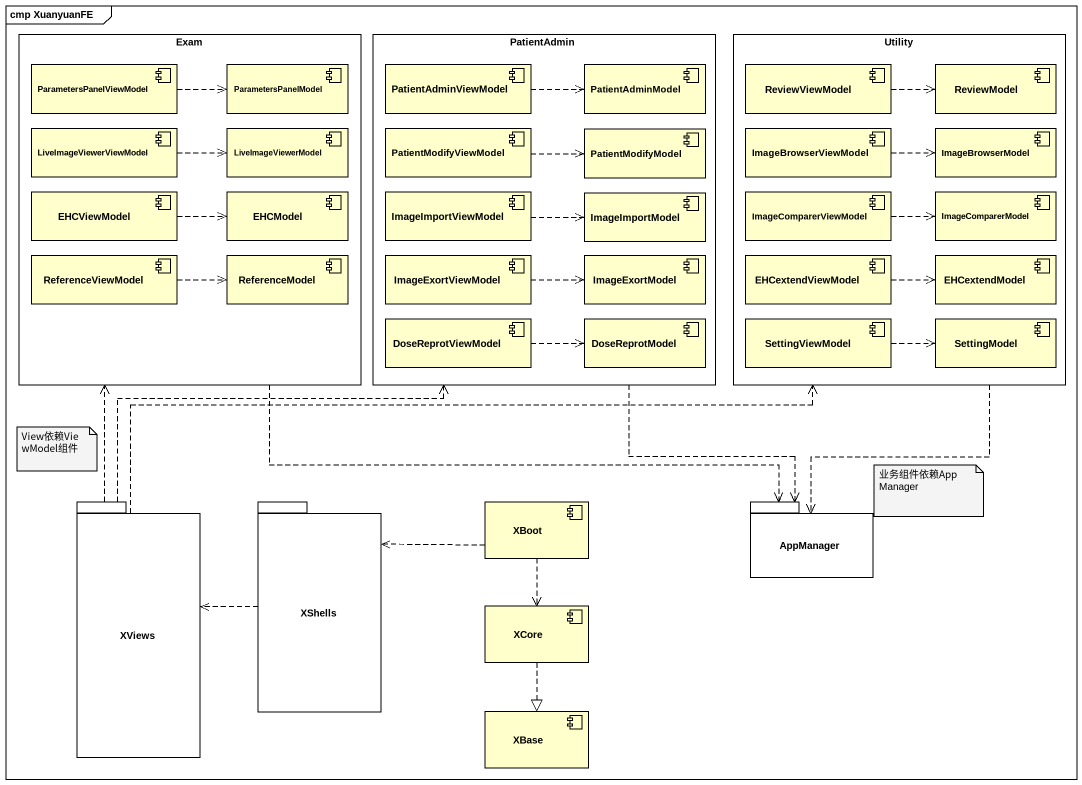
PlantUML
@startuml
mainframe cmp XuanyuanFE
rectangle Exam {
  component ParametersPanelViewModel
  component ParametersPanelModel
  component LiveImageViewerViewModel
  component LiveImageViewerModel
  component EHCViewModel
  component EHCModel
  component ReferenceViewModel
  component ReferenceModel
}
rectangle PatientAdmin {
  component PatientAdminViewModel
  component PatientAdminModel
  component PatientModifyViewModel
  component PatientModifyModel
  component ImageImportViewModel
  component ImageImportModel
  component ImageExortViewModel
  component ImageExortModel
  component DoseReprotViewModel
  component DoseReprotModel
}
rectangle Utility {
  component ReviewViewModel
  component ReviewModel
  component ImageBrowserViewModel
  component ImageBrowserModel
  component ImageComparerViewModel
  component ImageComparerModel
  component EHCextendViewModel
  component EHCextendModel
  component SettingViewModel
  component SettingModel
}
package XViews {
}
package XShells {
}
component XBoot
package AppManager {
}
component XCore
component XBase
Exam .right.> AppManager
PatientAdmin ..> AppManager
Utility ..> AppManager
ParametersPanelViewModel .right.> ParametersPanelModel
PatientAdminViewModel .right.> PatientAdminModel
ReviewViewModel .right.> ReviewModel
LiveImageViewerViewModel .right.> LiveImageViewerModel
PatientModifyViewModel .right.> PatientModifyModel
ImageBrowserViewModel .right.> ImageBrowserModel
EHCViewModel .right.> EHCModel
ImageImportViewModel .right.> ImageImportModel
ImageComparerViewModel .right.> ImageComparerModel
ReferenceViewModel .right.> ReferenceModel
ImageExortViewModel .right.> ImageExortModel
EHCextendViewModel .right.> EHCextendModel
DoseReprotViewModel .right.> DoseReprotModel
SettingViewModel .right.> SettingModel
XViews .up.> Exam
XViews .up.> PatientAdmin
XViews .right.> Utility
XShells .left.> XViews
XBoot .left.> XShells
XBoot ..> XCore
XCore ..|> XBase
note as N1
  View依赖ViewModel组件
end note
note as N2
  业务组件依赖AppManager
end note
@enduml
